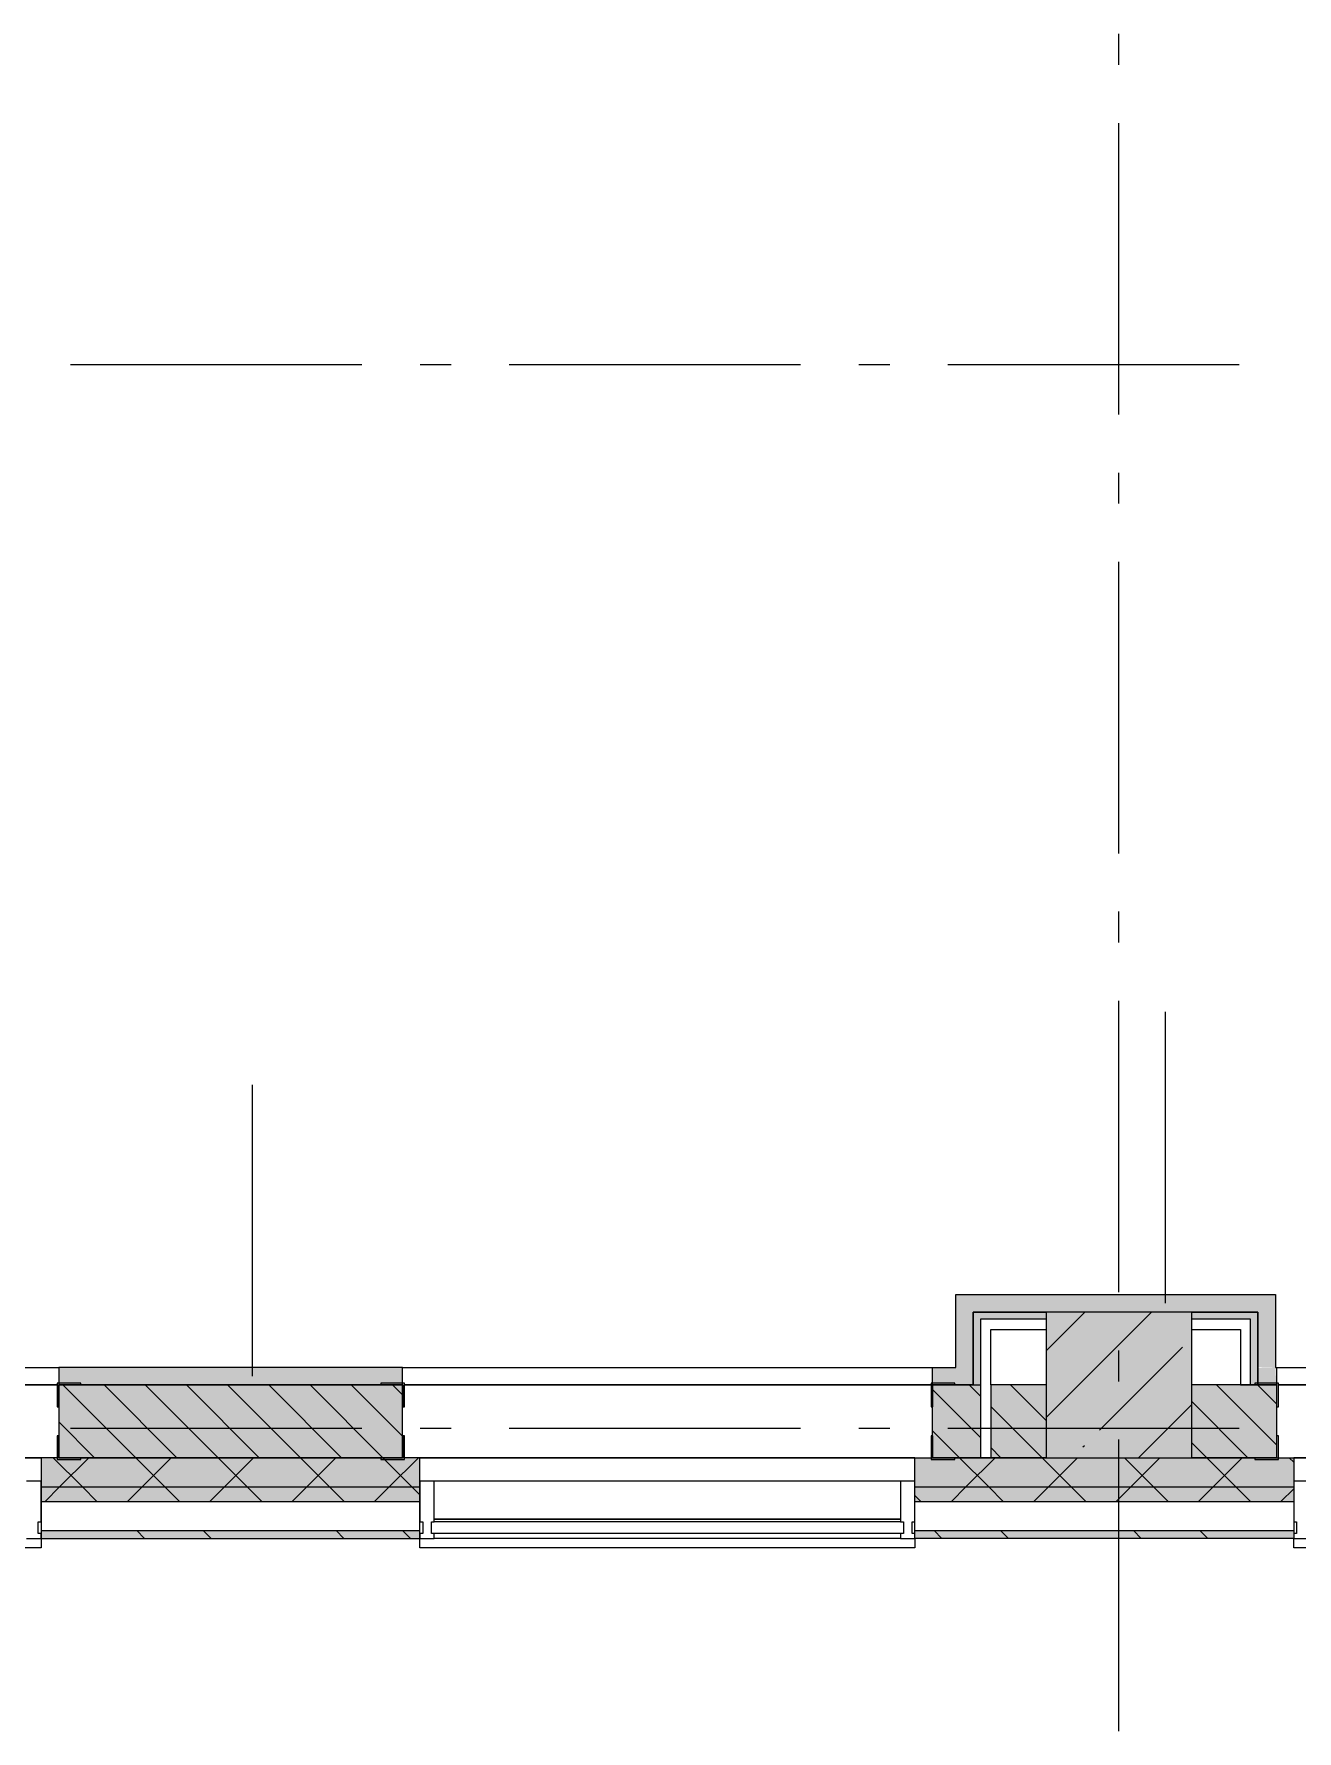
# Model space of a CAD drawing. Header units: millimetres. Extents: x -537608 to 253996, y -217170 to 186033.
# Drawn here: x -310036 to -305700, y -57239 to -51415 of the extents above; entities that cross this region are included whole.
import ezdxf

# ---------------------------------------------------------------- set-up
doc = ezdxf.new("R2010")
doc.units = ezdxf.units.MM
doc.layers.add('PDF _Геометрия', color=7, linetype='Continuous')
doc.layers.add('PDF _Сплошная заливка', color=7, linetype='Continuous', true_color=0xffffff)

msp = doc.modelspace()

# ---------------------------------------------------------------- hatches: boundary and pattern name
at = {"layer": 'PDF _Сплошная заливка', "true_color": 0xff7d7d, "transparency": 33554559}
msp.add_hatch(color=11, dxfattribs=at).paths.add_polyline_path([(-306061.3579, -55800.6713), (-305834.1523, -55800.6713), (-305834.1523, -55740.6684), (-306871.3596, -55740.6684), (-306871.3596, -55800.6713), (-306336.6949, -55800.6713)])
at = {"layer": 'PDF _Сплошная заливка', "true_color": 0x77b143, "transparency": 33554559}
for points in [[(-306811.361, -56050.668), (-306786.3609, -56050.668), (-306786.3609, -55800.6713), (-306811.361, -55800.6713), (-306811.361, -55992.5727)], [(-306561.36, -55825.6714), (-306561.36, -55800.6713), (-306786.3609, -55800.6713), (-306786.3609, -55825.6714), (-306751.3582, -55825.6714)], [(-305859.1524, -55825.6714), (-305834.1523, -55825.6714), (-305834.1523, -55800.6713), (-306061.3579, -55800.6713), (-306061.3579, -55825.6714)], [(-305859.1524, -56050.668), (-305834.1523, -56050.668), (-305834.1523, -55825.6714), (-305859.1524, -55825.6714), (-305859.1524, -55992.5727)]]:
    msp.add_hatch(color=75, dxfattribs=at).paths.add_polyline_path(points)
at = {"layer": 'PDF _Сплошная заливка', "transparency": 33554559}
msp.add_hatch(color=256, dxfattribs=at).paths.add_polyline_path([(-306061.3579, -56300.6691), (-306061.3579, -55800.6713), (-306561.36, -55800.6713), (-306561.36, -56300.6691), (-306336.6949, -56300.6691)])
at = {"layer": 'PDF _Сплошная заливка', "true_color": 0xff7d7d, "transparency": 33554559}
h = msp.add_hatch(color=11, dxfattribs=at)
h.paths.add_polyline_path([(-306950.9113, -56050.668), (-306871.3596, -56050.668), (-306871.3596, -55990.6695), (-306950.9113, -55992.5727)], flags=0)
h.paths.add_polyline_path([(-308850.6309, -56050.668), (-308770.9112, -56050.668), (-308770.9112, -55990.6695), (-309950.9112, -55992.5727), (-309950.9112, -56050.668), (-309688.6081, -56050.668)], flags=0)
h.paths.add_polyline_path([(-311770.9112, -56050.668), (-311770.9112, -55990.6695), (-311841.3601, -55992.5727), (-311841.3601, -56050.668), (-311783.5533, -56050.668)], flags=0)
h = msp.add_hatch(color=11, dxfattribs=at)
h.paths.add_polyline_path([(-303822.7632, -56050.668), (-303621.3586, -56050.668), (-303621.3586, -55990.6695), (-303950.9114, -55992.5727), (-303950.9114, -56050.668)], flags=0)
h.paths.add_polyline_path([(-305834.1523, -56050.668), (-305770.9113, -56050.668), (-305774.1494, -55990.6695), (-305834.1523, -55992.5727)], flags=0)
at = {"layer": 'PDF _Сплошная заливка', "transparency": 33554559}
h = msp.add_hatch(color=256, dxfattribs=at)
h.paths.add_polyline_path([(-285451.3533, -56300.6691), (-285011.354, -56300.6691), (-285011.354, -56050.668), (-285451.3533, -56050.668)], flags=0)
h.paths.add_polyline_path([(-294061.3539, -56300.6691), (-294011.358, -56300.6691), (-294011.358, -56050.668), (-294061.3539, -56050.668), (-294061.3539, -56181.7744)], flags=0)
h.paths.add_polyline_path([(-294766.1839, -56300.6691), (-294561.356, -56300.6691), (-294561.356, -56050.668), (-294766.1839, -56050.668)], flags=0)
h.paths.add_polyline_path([(-293511.3558, -56300.6691), (-293271.3553, -56300.6691), (-293271.3553, -56050.668), (-293511.3558, -56050.668), (-293511.3558, -56088.9949)], flags=0)
h.paths.add_polyline_path([(-294950.9073, -56300.6691), (-294801.1822, -56300.6691), (-294801.1822, -56050.668), (-294950.9073, -56052.4679)], flags=0)
h.paths.add_polyline_path([(-296770.9073, -56300.6691), (-296770.9073, -56052.4679), (-297061.3581, -56052.4679), (-297061.3581, -56300.6691)], flags=0)
h.paths.add_polyline_path([(-297950.9115, -56300.6691), (-297561.3559, -56300.6691), (-297561.3559, -56050.668), (-297950.9115, -56050.668)], flags=0)
h.paths.add_polyline_path([(-299770.9115, -56300.6691), (-299770.9115, -56050.668), (-300950.9115, -56050.668), (-300950.9115, -56300.6691), (-300051.8592, -56300.6691)], flags=0)
h.paths.add_polyline_path([(-302770.9114, -56300.6691), (-302770.9114, -56050.668), (-303061.3579, -56050.668), (-303061.3579, -56300.6691), (-302984.786, -56300.6691)], flags=0)
h.paths.add_polyline_path([(-303561.3601, -56300.6691), (-303561.3601, -56050.668), (-303950.9114, -56050.668), (-303950.9114, -56300.6691), (-303822.7632, -56300.6691)], flags=0)
h.paths.add_polyline_path([(-308850.6309, -56300.6691), (-308770.9112, -56300.6691), (-308770.9112, -56050.668), (-309950.9112, -56050.668), (-309950.9112, -56300.6691), (-309688.6081, -56300.6691)], flags=0)
h.paths.add_polyline_path([(-306950.9113, -56300.6691), (-306786.3609, -56300.6691), (-306786.3609, -56050.668), (-306950.9113, -56050.668)], flags=0)
h.paths.add_polyline_path([(-305770.9113, -56300.6691), (-305770.9113, -56050.668), (-306061.3579, -56050.668), (-306061.3579, -56300.6691), (-305917.7084, -56300.6691)], flags=0)
h.paths.add_polyline_path([(-306561.36, -56300.6691), (-306561.36, -56050.668), (-306751.3582, -56050.668), (-306751.3582, -56300.6691)], flags=0)
h.paths.add_polyline_path([(-312621.5305, -56300.6691), (-312561.3598, -56300.6691), (-312561.3598, -56050.668), (-312747.3621, -56050.668), (-312747.3621, -56300.6691)], flags=0)
h.paths.add_polyline_path([(-312782.3605, -56300.6691), (-312782.3605, -56050.668), (-312950.911, -56050.668), (-312950.911, -56300.6691)], flags=0)
h.paths.add_polyline_path([(-312061.362, -56300.6691), (-311770.9112, -56300.6691), (-311770.9112, -56050.668), (-312061.362, -56050.668), (-312061.362, -56111.3771)], flags=0)
h.paths.add_polyline_path([(-315061.3619, -56300.6691), (-314770.9154, -56300.6691), (-314770.9154, -56050.668), (-315061.3619, -56050.668)], flags=0)
h.paths.add_polyline_path([(-315782.3604, -56300.6691), (-315782.3604, -56050.668), (-315950.9152, -56050.668), (-315950.9152, -56300.6691)], flags=0)
h.paths.add_polyline_path([(-317770.9153, -56300.6691), (-317770.9153, -56050.668), (-318950.9151, -56050.668), (-318950.9151, -56300.6691), (-318068.389, -56300.6691)], flags=0)
h.paths.add_polyline_path([(-315747.3621, -56300.6691), (-315561.3597, -56300.6691), (-315561.3597, -56050.668), (-315747.3621, -56050.668)], flags=0)
h.paths.add_polyline_path([(-321951.5351, -56300.6691), (-321561.3638, -56300.6691), (-321561.3638, -56050.668), (-321951.5351, -56050.668)], flags=0)
h.paths.add_polyline_path([(-321061.3616, -56300.6691), (-320770.9152, -56300.6691), (-320770.9152, -56050.668), (-321061.3616, -56050.668), (-321061.3616, -56215.2872)], flags=0)
h.paths.add_polyline_path([(-328250.9162, -56300.6691), (-328111.3659, -56300.6691), (-328111.3659, -56050.668), (-328250.9162, -56050.668)], flags=0)
h.paths.add_polyline_path([(-327561.3636, -56300.6691), (-327561.3636, -56050.668), (-327611.3638, -56050.668), (-327611.3638, -56300.6691)], flags=0)
h.paths.add_polyline_path([(-323771.5351, -56300.6691), (-323771.5351, -56050.668), (-324061.3615, -56050.668), (-324061.3615, -56300.6691), (-323934.2382, -56300.6691)], flags=0)
h.paths.add_polyline_path([(-327061.3657, -56300.6691), (-326770.915, -56300.6691), (-326770.915, -56050.668), (-327061.3657, -56050.668), (-327061.3657, -56248.8217)], flags=0)
h.paths.add_polyline_path([(-324950.9149, -56300.6691), (-324561.3637, -56300.6691), (-324561.3637, -56050.668), (-324950.9149, -56050.668)], flags=0)
h.paths.add_polyline_path([(-333151.992, -56300.6691), (-333070.9204, -56300.6691), (-333070.9204, -56050.668), (-334250.9203, -56050.668), (-334250.9203, -56300.6691), (-333989.9736, -56300.6691)], flags=0)
h.paths.add_polyline_path([(-330070.9161, -56300.6691), (-330070.9161, -56050.668), (-330611.368, -56050.668), (-330611.368, -56300.6691), (-330219.0739, -56300.6691)], flags=0)
h.paths.add_polyline_path([(-331111.3615, -56300.6691), (-331111.3615, -56050.668), (-331250.9161, -56050.668), (-331250.9161, -56300.6691)], flags=0)
h.paths.add_polyline_path([(-336503.9096, -56300.6691), (-336070.916, -56300.6691), (-336070.916, -56050.668), (-336611.3678, -56050.668), (-336611.3678, -56300.6691)], flags=0)
h.paths.add_polyline_path([(-337250.9159, -56300.6691), (-337111.3699, -56300.6691), (-337111.3699, -56050.668), (-337250.9159, -56050.668)], flags=0)
h.paths.add_polyline_path([(-340250.9201, -56300.6691), (-340111.3655, -56300.6691), (-340111.3655, -56050.668), (-340250.9201, -56050.668)], flags=0)
h.paths.add_polyline_path([(-339611.3634, -56300.6691), (-339070.9202, -56300.6691), (-339070.9202, -56050.668), (-339611.3634, -56050.668), (-339611.3634, -56116.204)], flags=0)
h.paths.add_polyline_path([(-342070.9158, -56300.6691), (-342070.9158, -56050.668), (-343250.9243, -56050.668), (-343250.9243, -56300.6691), (-342369.7545, -56300.6691)], flags=0)
h.paths.add_polyline_path([(-346250.9198, -56300.6691), (-346111.3654, -56300.6691), (-346111.3654, -56050.668), (-346250.9198, -56050.668)], flags=0)
h.paths.add_polyline_path([(-345070.92, -56300.6691), (-345070.92, -56050.668), (-345611.3719, -56050.668), (-345611.3719, -56300.6691), (-345302.6812, -56300.6691)], flags=0)
h.paths.add_polyline_path([(-352188.8715, -56300.6691), (-351511.3712, -56300.6691), (-351511.3712, -56050.668), (-352188.8715, -56050.668)], flags=0)
h.paths.add_polyline_path([(-351011.3691, -56300.6691), (-351010.9213, -56300.6691), (-351011.3691, -56300.484)], flags=0)
h.paths.add_polyline_path([(-348070.9242, -56300.6691), (-348070.9242, -56050.668), (-348611.3675, -56050.668), (-348611.3675, -56300.6691), (-348235.5994, -56300.6691)], flags=0)
h.paths.add_polyline_path([(-349190.9256, -56300.6691), (-349111.3696, -56300.6691), (-349111.3696, -56050.668), (-349190.9256, -56050.668)], flags=0)
h.paths.add_polyline_path([(-355777.4074, -56300.6691), (-355511.3711, -56300.6691), (-355511.3711, -56050.668), (-358523.5266, -56050.668), (-358523.5266, -56300.6691), (-356196.3895, -56300.6691)], flags=0)
h.paths.add_polyline_path([(-354851.7403, -56300.6691), (-354851.7403, -56050.668), (-355011.369, -56050.668), (-355011.369, -56300.6691), (-354939.4258, -56300.6691)], flags=0)
h.paths.add_polyline_path([(-354816.7418, -56300.6691), (-353188.8672, -56300.6691), (-353188.8672, -56050.668), (-354816.7418, -56050.668)], flags=0)
h.paths.add_polyline_path([(-359878.6133, -56300.6691), (-359523.5309, -56300.6691), (-359523.5309, -56050.668), (-359878.6133, -56050.668)], flags=0)
h.paths.add_polyline_path([(-359967.2978, -56300.6691), (-359913.6118, -56300.6691), (-359913.6118, -56050.668), (-360111.3735, -56050.668), (-360111.3735, -56300.6691)], flags=0)
h = msp.add_hatch(color=256, dxfattribs=at)
h.paths.add_polyline_path([(-264661.3483, -56400.6696), (-264661.3483, -56300.6691), (-273846.0871, -56300.6691), (-273846.0871, -56400.6696), (-265161.3488, -56400.6696)], flags=0)
h.paths.add_polyline_path([(-276169.4866, -56400.6696), (-275546.0879, -56400.6696), (-275546.0879, -56300.6691), (-283386.3535, -56300.6691), (-283386.3535, -56400.6696), (-277007.4638, -56400.6696)], flags=0)
h.paths.add_polyline_path([(-284236.3529, -56400.6696), (-284236.3529, -56300.6691), (-285511.354, -56300.6691), (-285511.354, -56400.6696), (-284511.354, -56400.6696)], flags=0)
h.paths.add_polyline_path([(-293211.3567, -56400.6696), (-293211.3567, -56300.6691), (-295011.358, -56300.6691), (-295011.358, -56400.6696), (-293348.0371, -56400.6696)], flags=0)
h.paths.add_polyline_path([(-297956.914, -56400.6696), (-296711.3566, -56400.6696), (-296711.3566, -56300.6691), (-298011.3579, -56300.6691), (-298011.3579, -56400.6696)], flags=0)
h.paths.add_polyline_path([(-300889.8407, -56400.6696), (-299711.3565, -56400.6696), (-299711.3565, -56300.6691), (-301011.3578, -56300.6691), (-301011.3578, -56400.6696)], flags=0)
h.paths.add_polyline_path([(-302711.3564, -56400.6696), (-302711.3564, -56300.6691), (-304011.3577, -56300.6691), (-304011.3577, -56400.6696), (-302984.786, -56400.6696)], flags=0)
h.paths.add_polyline_path([(-307011.3576, -56400.6696), (-305711.3606, -56400.6696), (-305711.3606, -56300.6691), (-307011.3576, -56300.6691), (-307011.3576, -56348.5637)], flags=0)
h.paths.add_polyline_path([(-311783.5533, -56400.6696), (-311711.3604, -56400.6696), (-311711.3604, -56300.6691), (-313011.3617, -56300.6691), (-313011.3617, -56400.6696), (-312202.5441, -56400.6696)], flags=0)
h.paths.add_polyline_path([(-308850.6309, -56400.6696), (-308711.3605, -56400.6696), (-308711.3605, -56300.6691), (-310011.3618, -56300.6691), (-310011.3618, -56400.6696), (-309688.6081, -56400.6696)], flags=0)
h.paths.add_polyline_path([(-314716.4758, -56400.6696), (-314711.3604, -56400.6696), (-314711.3604, -56300.6691), (-316011.3616, -56300.6691), (-316011.3616, -56400.6696), (-315554.4573, -56400.6696)], flags=0)
h.paths.add_polyline_path([(-318068.389, -56400.6696), (-317711.3603, -56400.6696), (-317711.3603, -56300.6691), (-319011.3615, -56300.6691), (-319011.3615, -56400.6696), (-318906.3662, -56400.6696)], flags=0)
h.paths.add_polyline_path([(-322011.3614, -56400.6696), (-320711.3602, -56400.6696), (-320711.3602, -56300.6691), (-322011.3614, -56300.6691), (-322011.3614, -56348.5637)], flags=0)
h.paths.add_polyline_path([(-324772.2154, -56400.6696), (-323711.3644, -56400.6696), (-323711.3644, -56300.6691), (-325011.3613, -56300.6691), (-325011.3613, -56400.6696)], flags=0)
h.paths.add_polyline_path([(-326867.1607, -56400.6696), (-326711.3643, -56400.6696), (-326711.3643, -56300.6691), (-328311.3625, -56300.6691), (-328311.3625, -56400.6696), (-327286.1471, -56400.6696)], flags=0)
h.paths.add_polyline_path([(-330219.0739, -56400.6696), (-330011.3654, -56400.6696), (-330011.3654, -56300.6691), (-331311.3624, -56300.6691), (-331311.3624, -56400.6696), (-330638.0647, -56400.6696)], flags=0)
h.paths.add_polyline_path([(-333011.361, -56400.6696), (-333011.361, -56300.6691), (-334311.3666, -56300.6691), (-334311.3666, -56400.6696), (-333151.992, -56400.6696)], flags=0)
h.paths.add_polyline_path([(-336084.9188, -56400.6696), (-336011.3653, -56400.6696), (-336011.3653, -56300.6691), (-337111.3699, -56300.6691), (-337111.3699, -56400.6696), (-336503.9096, -56400.6696)], flags=0)
h.paths.add_polyline_path([(-339017.8456, -56400.6696), (-339011.3695, -56400.6696), (-339011.3695, -56300.6691), (-340311.3664, -56300.6691), (-340311.3664, -56400.6696), (-339436.8277, -56400.6696)], flags=0)
h.paths.add_polyline_path([(-343207.736, -56400.6696), (-342011.3651, -56400.6696), (-342011.3651, -56300.6691), (-343311.3706, -56300.6691), (-343311.3706, -56400.6696)], flags=0)
h.paths.add_polyline_path([(-345011.3693, -56400.6696), (-345011.3693, -56300.6691), (-346311.3662, -56300.6691), (-346311.3662, -56400.6696), (-345302.6812, -56400.6696)], flags=0)
h.paths.add_polyline_path([(-348011.3649, -56400.6696), (-348011.3649, -56300.6691), (-349251.3719, -56300.6691), (-349251.3719, -56400.6696), (-348235.5994, -56400.6696)], flags=0)
h.paths.add_polyline_path([(-354520.435, -56400.6696), (-353126.3712, -56400.6696), (-353126.3712, -56300.6691), (-358586.0311, -56300.6691), (-358586.0311, -56400.6696), (-354939.4258, -56400.6696)], flags=0)
h.paths.add_polyline_path([(-352251.3675, -56400.6696), (-350951.3705, -56400.6696), (-350951.3705, -56300.6691), (-352251.3675, -56300.6691), (-352251.3675, -56348.5637)], flags=0)
h.paths.add_polyline_path([(-359548.307, -56400.6696), (-359461.0349, -56400.6696), (-359461.0349, -56300.6691), (-368461.3748, -56300.6691), (-368461.3748, -56400.6696), (-359967.2978, -56400.6696)], flags=0)
h = msp.add_hatch(color=256, dxfattribs=at)
h.paths.add_polyline_path([(-264661.3483, -56450.6697), (-264561.3495, -56450.6697), (-264561.3495, -56400.6696), (-273846.0871, -56400.6696), (-273846.0871, -56450.6697), (-265275.7708, -56450.6697)], flags=0)
h.paths.add_polyline_path([(-276169.4866, -56450.6697), (-275546.0879, -56450.6697), (-275546.0879, -56400.6696), (-283386.3535, -56400.6696), (-283386.3535, -56450.6697), (-277007.4638, -56450.6697)], flags=0)
h.paths.add_polyline_path([(-284236.3529, -56450.6697), (-284236.3529, -56400.6696), (-285511.354, -56400.6696), (-285511.354, -56450.6697), (-284549.2675, -56450.6697)], flags=0)
h.paths.add_polyline_path([(-293767.0235, -56450.6697), (-293211.3567, -56450.6697), (-293211.3567, -56400.6696), (-295011.358, -56400.6696), (-295011.358, -56450.6697), (-294605.0051, -56450.6697)], flags=0)
h.paths.add_polyline_path([(-298011.3579, -56450.6697), (-296711.3566, -56450.6697), (-296711.3566, -56400.6696), (-298011.3579, -56400.6696)], flags=0)
h.paths.add_polyline_path([(-300051.8592, -56450.6697), (-299711.3565, -56450.6697), (-299711.3565, -56400.6696), (-301011.3578, -56400.6696), (-301011.3578, -56450.6697), (-300470.8499, -56450.6697)], flags=0)
h.paths.add_polyline_path([(-302711.3564, -56450.6697), (-302711.3564, -56400.6696), (-304011.3577, -56400.6696), (-304011.3577, -56450.6697), (-302984.786, -56450.6697)], flags=0)
h.paths.add_polyline_path([(-305711.3606, -56450.6697), (-305711.3606, -56400.6696), (-307011.3576, -56400.6696), (-307011.3576, -56450.6697), (-305917.7084, -56450.6697)], flags=0)
h.paths.add_polyline_path([(-308711.3605, -56450.6697), (-308711.3605, -56400.6696), (-310011.3618, -56400.6696), (-310011.3618, -56450.6697), (-308850.6309, -56450.6697)], flags=0)
h.paths.add_polyline_path([(-312202.5441, -56450.6697), (-311711.3604, -56450.6697), (-311711.3604, -56400.6696), (-313011.3617, -56400.6696), (-313011.3617, -56450.6697), (-312621.5305, -56450.6697)], flags=0)
h.paths.add_polyline_path([(-314716.4758, -56450.6697), (-314711.3604, -56450.6697), (-314711.3604, -56400.6696), (-316011.3616, -56400.6696), (-316011.3616, -56450.6697), (-315554.4573, -56450.6697)], flags=0)
h.paths.add_polyline_path([(-318068.389, -56450.6697), (-317711.3603, -56450.6697), (-317711.3603, -56400.6696), (-319011.3615, -56400.6696), (-319011.3615, -56450.6697), (-318906.3662, -56450.6697)], flags=0)
h.paths.add_polyline_path([(-321001.3114, -56450.6697), (-320711.3602, -56450.6697), (-320711.3602, -56400.6696), (-322011.3614, -56400.6696), (-322011.3614, -56450.6697), (-321420.3022, -56450.6697)], flags=0)
h.paths.add_polyline_path([(-323934.2382, -56450.6697), (-323711.3644, -56450.6697), (-323711.3644, -56400.6696), (-325011.3613, -56400.6696), (-325011.3613, -56450.6697), (-324772.2154, -56450.6697)], flags=0)
h.paths.add_polyline_path([(-327286.1471, -56450.6697), (-326711.3643, -56450.6697), (-326711.3643, -56400.6696), (-328311.3625, -56400.6696), (-328311.3625, -56450.6697), (-328124.1287, -56450.6697)], flags=0)
h.paths.add_polyline_path([(-331311.3624, -56450.6697), (-330011.3654, -56450.6697), (-330011.3654, -56400.6696), (-331311.3624, -56400.6696)], flags=0)
h.paths.add_polyline_path([(-334311.3666, -56450.6697), (-333011.361, -56450.6697), (-333011.361, -56400.6696), (-334311.3666, -56400.6696)], flags=0)
h.paths.add_polyline_path([(-336922.9003, -56450.6697), (-336011.3653, -56450.6697), (-336011.3653, -56400.6696), (-337111.3699, -56400.6696), (-337111.3699, -56450.6697)], flags=0)
h.paths.add_polyline_path([(-339436.8277, -56450.6697), (-339011.3695, -56450.6697), (-339011.3695, -56400.6696), (-340311.3664, -56400.6696), (-340311.3664, -56450.6697), (-339855.8185, -56450.6697)], flags=0)
h.paths.add_polyline_path([(-342369.7545, -56450.6697), (-342011.3651, -56450.6697), (-342011.3651, -56400.6696), (-343311.3706, -56400.6696), (-343311.3706, -56450.6697), (-343207.736, -56450.6697)], flags=0)
h.paths.add_polyline_path([(-345011.3693, -56450.6697), (-345011.3693, -56400.6696), (-346311.3662, -56400.6696), (-346311.3662, -56450.6697), (-345302.6812, -56450.6697)], flags=0)
h.paths.add_polyline_path([(-348011.3649, -56450.6697), (-348011.3649, -56400.6696), (-349251.3719, -56400.6696), (-349251.3719, -56450.6697), (-348235.5994, -56450.6697)], flags=0)
h.paths.add_polyline_path([(-352251.3675, -56450.6697), (-350951.3705, -56450.6697), (-350951.3705, -56400.6696), (-352251.3675, -56400.6696)], flags=0)
h.paths.add_polyline_path([(-353126.3712, -56450.6697), (-353126.3712, -56400.6696), (-358586.0311, -56400.6696), (-358586.0311, -56450.6697), (-353263.4714, -56450.6697)], flags=0)
h.paths.add_polyline_path([(-360805.2708, -56450.6697), (-359461.0349, -56450.6697), (-359461.0349, -56400.6696), (-368511.375, -56400.6696), (-368511.375, -56450.6697), (-361643.2523, -56450.6697)], flags=0)
h = msp.add_hatch(color=256, dxfattribs=at)
h.paths.add_polyline_path([(-265275.7708, -56577.6682), (-264411.3488, -56577.6682), (-264411.3488, -56550.6701), (-273846.0871, -56550.6701), (-273846.0871, -56577.6682), (-266113.7491, -56577.6682)], flags=0)
h.paths.add_polyline_path([(-276169.4866, -56577.6682), (-275546.0879, -56577.6682), (-275546.0879, -56550.6701), (-283386.3535, -56550.6701), (-283386.3535, -56577.6682), (-277007.4638, -56577.6682)], flags=0)
h.paths.add_polyline_path([(-284236.3529, -56577.6682), (-284236.3529, -56550.6701), (-285511.354, -56550.6701), (-285511.354, -56577.6682), (-284549.2675, -56577.6682)], flags=0)
h.paths.add_polyline_path([(-293211.3567, -56577.6682), (-293211.3567, -56550.6701), (-295011.358, -56550.6701), (-295011.358, -56577.6682), (-293348.0371, -56577.6682)], flags=0)
h.paths.add_polyline_path([(-297956.914, -56577.6682), (-296711.3566, -56577.6682), (-296711.3566, -56550.6701), (-298011.3579, -56550.6701), (-298011.3579, -56577.6682)], flags=0)
h.paths.add_polyline_path([(-301011.3578, -56577.6682), (-299711.3565, -56577.6682), (-299711.3565, -56550.6701), (-301011.3578, -56550.6701)], flags=0)
h.paths.add_polyline_path([(-302984.786, -56577.6682), (-302711.3564, -56577.6682), (-302711.3564, -56550.6701), (-304011.3577, -56550.6701), (-304011.3577, -56577.6682), (-303822.7632, -56577.6682)], flags=0)
h.paths.add_polyline_path([(-305917.7084, -56577.6682), (-305711.3606, -56577.6682), (-305711.3606, -56550.6701), (-307011.3576, -56550.6701), (-307011.3576, -56577.6682), (-306336.6949, -56577.6682)], flags=0)
h.paths.add_polyline_path([(-308850.6309, -56577.6682), (-308711.3605, -56577.6682), (-308711.3605, -56550.6701), (-310011.3618, -56550.6701), (-310011.3618, -56577.6682), (-309688.6081, -56577.6682)], flags=0)
h.paths.add_polyline_path([(-312202.5441, -56577.6682), (-311711.3604, -56577.6682), (-311711.3604, -56550.6701), (-313011.3617, -56550.6701), (-313011.3617, -56577.6682), (-312621.5305, -56577.6682)], flags=0)
h.paths.add_polyline_path([(-317711.3603, -56577.6682), (-317711.3603, -56550.6701), (-319011.3615, -56550.6701), (-319011.3615, -56577.6682), (-318068.389, -56577.6682)], flags=0)
h.paths.add_polyline_path([(-315554.4573, -56577.6682), (-314711.3604, -56577.6682), (-314711.3604, -56550.6701), (-316011.3616, -56550.6701), (-316011.3616, -56577.6682), (-315973.4437, -56577.6682)], flags=0)
h.paths.add_polyline_path([(-321420.3022, -56577.6682), (-320711.3602, -56577.6682), (-320711.3602, -56550.6701), (-322011.3614, -56550.6701), (-322011.3614, -56577.6682), (-321839.293, -56577.6682)], flags=0)
h.paths.add_polyline_path([(-323711.3644, -56577.6682), (-323711.3644, -56550.6701), (-325011.3613, -56550.6701), (-325011.3613, -56577.6682), (-323934.2382, -56577.6682)], flags=0)
h.paths.add_polyline_path([(-326711.3643, -56577.6682), (-326711.3643, -56550.6701), (-328311.3625, -56550.6701), (-328311.3625, -56577.6682), (-326867.1607, -56577.6682)], flags=0)
h.paths.add_polyline_path([(-331311.3624, -56577.6682), (-330011.3654, -56577.6682), (-330011.3654, -56550.6701), (-331311.3624, -56550.6701)], flags=0)
h.paths.add_polyline_path([(-334311.3666, -56577.6682), (-333011.361, -56577.6682), (-333011.361, -56550.6701), (-334311.3666, -56550.6701)], flags=0)
h.paths.add_polyline_path([(-336011.3653, -56577.6682), (-336011.3653, -56550.6701), (-337111.3699, -56550.6701), (-337111.3699, -56577.6682), (-336084.9188, -56577.6682)], flags=0)
h.paths.add_polyline_path([(-340311.3664, -56577.6682), (-339011.3695, -56577.6682), (-339011.3695, -56550.6701), (-340311.3664, -56550.6701)], flags=0)
h.paths.add_polyline_path([(-345302.6812, -56577.6682), (-345011.3693, -56577.6682), (-345011.3693, -56550.6701), (-346311.3662, -56550.6701), (-346311.3662, -56577.6682), (-345721.6634, -56577.6682)], flags=0)
h.paths.add_polyline_path([(-343207.736, -56577.6682), (-342011.3651, -56577.6682), (-342011.3651, -56550.6701), (-343311.3706, -56550.6701), (-343311.3706, -56577.6682)], flags=0)
h.paths.add_polyline_path([(-348235.5994, -56577.6682), (-348011.3649, -56577.6682), (-348011.3649, -56550.6701), (-349251.3719, -56550.6701), (-349251.3719, -56577.6682), (-349073.581, -56577.6682)], flags=0)
h.paths.add_polyline_path([(-354101.4443, -56577.6682), (-353126.3712, -56577.6682), (-353126.3712, -56550.6701), (-358586.0311, -56550.6701), (-358586.0311, -56577.6682), (-354520.435, -56577.6682)], flags=0)
h.paths.add_polyline_path([(-351168.5261, -56577.6682), (-350951.3705, -56577.6682), (-350951.3705, -56550.6701), (-352251.3675, -56550.6701), (-352251.3675, -56577.6682), (-351587.5169, -56577.6682)], flags=0)
h.paths.add_polyline_path([(-359548.307, -56577.6682), (-359461.0349, -56577.6682), (-359461.0349, -56550.6701), (-368638.3734, -56550.6701), (-368638.3734, -56577.6682), (-359967.2978, -56577.6682)], flags=0)

# ---------------------------------------------------------------- linework, layer by layer
at = {"layer": 'PDF _Геометрия', "color": 253, "lineweight": 9, "true_color": 0xaaaaaa}
for p, q in [((-306311.3589, -51521.0026), (-306311.3589, -51415.1677)), ((-306311.3589, -52720.9992), (-306311.3589, -51720.9992)), ((-308909.7897, -52550.6703), (-309909.7897, -52550.6703)), ((-308603.9539, -52550.6703), (-308709.7889, -52550.6703)), ((-307403.9575, -52550.6703), (-308403.9574, -52550.6703)), ((-307098.1216, -52550.6703), (-307203.9566, -52550.6703)), ((-305898.1208, -52550.6703), (-306898.1208, -52550.6703)), ((-306311.3589, -53026.835), (-306311.3589, -52921)), ((-306311.3589, -54226.8357), (-306311.3589, -53226.8358)), ((-306311.3589, -54532.6672), (-306311.3589, -54426.8366)), ((-306311.3589, -55732.6681), (-306311.3589, -54732.6681)), ((-306311.3589, -56038.5039), (-306311.3589, -55932.6689)), ((-308909.7897, -56200.6687), (-309909.7897, -56200.6687)), ((-308603.9539, -56200.6687), (-308709.7889, -56200.6687)), ((-307403.9575, -56200.6687), (-308403.9574, -56200.6687)), ((-307098.1216, -56200.6687), (-307203.9566, -56200.6687)), ((-305898.1208, -56200.6687), (-306898.1208, -56200.6687)), ((-306311.3589, -57238.5003), (-306311.3589, -56238.5004)), ((-308661.3603, -56510.3109), (-307061.3578, -56510.3109)), ((-307061.3578, -56512.3088), (-308661.3603, -56512.3088)), ((-310011.3618, -56577.6682), (-310011.3618, -56610.3113)), ((-308711.3605, -56610.3113), (-308711.3605, -56577.6682)), ((-307011.3576, -56577.6682), (-307011.3576, -56610.3113)), ((-305711.3606, -56610.3113), (-305711.3606, -56577.6682)), ((-310011.3618, -56610.3113), (-311711.3604, -56610.3113)), ((-307011.3576, -56610.3113), (-308711.3605, -56610.3113)), ((-304011.3577, -56610.3113), (-305711.3606, -56610.3113))]:
    msp.add_line(p, q, dxfattribs=at)
at = {"layer": 'PDF _Геометрия', "lineweight": 9}
for p, q in [((-306151.558, -55770.672), (-306151.558, -54770.6677)), ((-309285.0497, -56020.6688), (-309285.0497, -55020.6688)), ((-306871.3596, -55800.6713), (-306871.3596, -55740.6684)), ((-306871.3596, -55740.6684), (-305834.1523, -55740.6684)), ((-305834.1523, -55740.6684), (-305774.1494, -55740.6684)), ((-305774.1494, -55740.6684), (-305774.1494, -55990.6695)), ((-306871.3596, -55990.6695), (-306871.3596, -55800.6713)), ((-306811.361, -55800.6713), (-306561.36, -55800.6713)), ((-306786.3609, -55800.6713), (-306811.361, -55800.6713)), ((-306811.361, -55800.6713), (-306811.361, -56050.668)), ((-306811.361, -56050.668), (-306811.361, -55800.6713)), ((-306751.3582, -55800.6713), (-306786.3609, -55800.6713)), ((-306751.3582, -55825.6714), (-306786.3609, -55825.6714)), ((-306786.3609, -55825.6714), (-306786.3609, -56050.668)), ((-306561.36, -55800.6713), (-306751.3582, -55800.6713)), ((-306561.36, -55825.6714), (-306751.3582, -55825.6714)), ((-306561.36, -56162.1136), (-306199.9177, -55800.6713)), ((-306561.36, -55934.0124), (-306428.0146, -55800.6713)), ((-306061.3579, -55800.6713), (-306561.36, -55800.6713)), ((-306561.36, -55800.6713), (-306561.36, -56300.6691)), ((-306061.3579, -56300.6691), (-306061.3579, -55800.6713)), ((-305834.1523, -55800.6713), (-306061.3579, -55800.6713)), ((-306061.3579, -55800.6713), (-305834.1523, -55800.6713)), ((-305859.1524, -55825.6714), (-306061.3579, -55825.6714)), ((-305859.1524, -55860.6698), (-305859.1524, -55825.6714)), ((-305834.1523, -55825.6714), (-305834.1523, -55800.6713)), ((-305834.1523, -55800.6713), (-305834.1523, -55990.6695)), ((-305834.1523, -55860.6698), (-305834.1523, -55825.6714)), ((-306751.3582, -56050.668), (-306751.3582, -55860.6698)), ((-306751.3582, -55860.6698), (-306561.36, -55860.6698)), ((-306061.3579, -55860.6698), (-305894.1507, -55860.6698)), ((-305894.1507, -55860.6698), (-305894.1507, -56050.668)), ((-305859.1524, -56050.668), (-305859.1524, -55860.6698)), ((-305834.1523, -55990.6695), (-305834.1523, -55860.6698)), ((-306377.6484, -56206.4988), (-306092.524, -55921.3789)), ((-311770.9112, -55990.6695), (-309950.9112, -55990.6695)), ((-308770.9112, -55990.6695), (-309950.9112, -55990.6695)), ((-309950.9112, -55990.6695), (-309950.9112, -56050.668)), ((-308770.9112, -56050.668), (-308770.9112, -55990.6695)), ((-308770.9112, -55990.6695), (-306950.9113, -55990.6695)), ((-306950.9113, -56050.668), (-306950.9113, -55990.6695)), ((-306950.9113, -55990.6695), (-306871.3596, -55990.6695)), ((-305834.1523, -56050.668), (-305834.1523, -55990.6695)), ((-305834.1523, -55990.6695), (-305834.1523, -56050.668)), ((-305774.1494, -55990.6695), (-305770.9113, -55990.6695)), ((-305770.9113, -55990.6695), (-303950.9114, -55990.6695)), ((-305770.9113, -55990.6695), (-305770.9113, -56050.668)), ((-311763.9141, -56050.668), (-309955.9103, -56050.668)), ((-309955.9103, -56050.668), (-311763.9141, -56050.668)), ((-309950.9112, -56050.668), (-309950.9112, -56300.6691)), ((-308770.9112, -56050.668), (-309950.9112, -56050.668)), ((-309950.9112, -56050.668), (-308770.9112, -56050.668)), ((-309686.6016, -56300.6691), (-309936.6026, -56050.668)), ((-309545.1783, -56300.6691), (-309795.1793, -56050.668)), ((-309403.7593, -56300.6691), (-309653.756, -56050.668)), ((-309262.3361, -56300.6691), (-309512.3371, -56050.668)), ((-309120.9171, -56300.6691), (-309370.9138, -56050.668)), ((-308979.4938, -56300.6691), (-309229.4948, -56050.668)), ((-308838.0706, -56300.6691), (-309088.0716, -56050.668)), ((-308770.9112, -56226.4094), (-308946.6526, -56050.668)), ((-308770.9112, -56084.9861), (-308805.2293, -56050.668)), ((-308770.9112, -56300.6691), (-308770.9112, -56050.668)), ((-308763.9142, -56050.668), (-306955.9104, -56050.668)), ((-306955.9104, -56050.668), (-308763.9142, -56050.668)), ((-306871.3596, -56050.668), (-306950.9113, -56050.668)), ((-306950.9113, -56050.668), (-306871.3596, -56050.668)), ((-306950.9113, -56300.6691), (-306950.9113, -56050.668)), ((-306786.3609, -56231.0641), (-306950.9113, -56066.5094)), ((-306811.361, -56050.668), (-306871.3596, -56050.668)), ((-306871.3596, -56050.668), (-306811.361, -56050.668)), ((-306786.3609, -56089.6408), (-306825.3294, -56050.668)), ((-306811.361, -56050.668), (-306786.3609, -56050.668)), ((-306786.3609, -56050.668), (-306786.3609, -56300.6691)), ((-306561.36, -56050.668), (-306751.3582, -56050.668)), ((-306751.3582, -56050.668), (-306751.3582, -56300.6691)), ((-306561.36, -56173.2185), (-306683.9105, -56050.668)), ((-305834.1523, -56050.668), (-306061.3579, -56050.668)), ((-305770.9113, -56256.5594), (-305976.8027, -56050.668)), ((-305894.1507, -56050.668), (-305859.1524, -56050.668)), ((-305859.1524, -56050.668), (-305834.1523, -56050.668)), ((-305770.9113, -56115.1404), (-305835.3795, -56050.668)), ((-305834.1523, -56050.668), (-305770.9113, -56050.668)), ((-305770.9113, -56050.668), (-305834.1523, -56050.668)), ((-305770.9113, -56050.668), (-305770.9113, -56300.6691)), ((-305763.9099, -56050.668), (-303955.9105, -56050.668)), ((-303955.9105, -56050.668), (-305763.9099, -56050.668)), ((-306575.3283, -56300.6691), (-306751.3582, -56124.6392)), ((-306243.7217, -56300.6691), (-306061.3579, -56118.3095)), ((-305868.2249, -56300.6691), (-306061.3579, -56107.5361)), ((-309828.0205, -56300.6691), (-309950.9112, -56177.7785)), ((-306858.1748, -56300.6691), (-306950.9113, -56207.9327)), ((-306009.6438, -56300.6691), (-306061.3579, -56248.9551)), ((-311711.3604, -56300.6691), (-310011.3618, -56300.6691)), ((-310011.3618, -56300.6691), (-311711.3604, -56300.6691)), ((-308711.3605, -56300.6691), (-310011.3618, -56300.6691)), ((-310011.3618, -56300.6691), (-310011.3618, -56400.6696)), ((-309869.4433, -56400.6696), (-309969.4438, -56300.6691)), ((-309950.9112, -56300.6691), (-308770.9112, -56300.6691)), ((-309947.5611, -56400.6696), (-309847.5607, -56300.6691)), ((-309586.6011, -56400.6696), (-309686.6016, -56300.6691)), ((-309664.7189, -56400.6696), (-309564.7185, -56300.6691)), ((-309303.7589, -56400.6696), (-309403.7593, -56300.6691)), ((-309381.8767, -56400.6696), (-309281.8762, -56300.6691)), ((-309020.9166, -56400.6696), (-309120.9171, -56300.6691)), ((-309099.0344, -56400.6696), (-308999.034, -56300.6691)), ((-308738.0744, -56400.6696), (-308838.0706, -56300.6691)), ((-308816.1922, -56400.6696), (-308716.1917, -56300.6691)), ((-308711.3605, -56400.6696), (-308711.3605, -56300.6691)), ((-308711.3605, -56300.6691), (-307011.3576, -56300.6691)), ((-307011.3576, -56300.6691), (-308711.3605, -56300.6691)), ((-307011.3576, -56400.6696), (-307011.3576, -56300.6691)), ((-307011.3576, -56300.6691), (-306561.36, -56300.6691)), ((-306786.3609, -56300.6691), (-306950.9113, -56300.6691)), ((-306758.1745, -56400.6696), (-306858.1748, -56300.6691)), ((-306836.2923, -56400.6696), (-306736.2918, -56300.6691)), ((-306751.3582, -56300.6691), (-306786.3609, -56300.6691)), ((-306716.7516, -56300.6691), (-306751.3582, -56266.0625)), ((-306561.36, -56300.6691), (-306751.3582, -56300.6691)), ((-306475.3322, -56400.6696), (-306575.3283, -56300.6691)), ((-306561.36, -56300.6691), (-306061.3579, -56300.6691)), ((-306553.45, -56400.6696), (-306453.4496, -56300.6691)), ((-306434.6715, -56263.5263), (-306429.9307, -56258.7812)), ((-306192.4857, -56400.6696), (-306292.4861, -56300.6691)), ((-306270.6035, -56400.6696), (-306170.6074, -56300.6691)), ((-305770.9113, -56300.6691), (-306061.3579, -56300.6691)), ((-306061.3579, -56300.6691), (-305711.3606, -56300.6691)), ((-305909.6434, -56400.6696), (-306009.6438, -56300.6691)), ((-305987.7613, -56400.6696), (-305887.7608, -56300.6691)), ((-305711.3606, -56316.1144), (-305726.8016, -56300.6691)), ((-305711.3606, -56300.6691), (-304011.3577, -56300.6691)), ((-304011.3577, -56300.6691), (-305711.3606, -56300.6691)), ((-305711.3606, -56300.6691), (-305711.3606, -56400.6696)), ((-310011.3618, -56380.6686), (-310061.3577, -56380.6686)), ((-310011.3618, -56520.6709), (-310011.3618, -56380.6686)), ((-310011.3618, -56400.6696), (-310011.3618, -56450.6697)), ((-310011.3618, -56400.6696), (-308711.3605, -56400.6696)), ((-309997.5613, -56450.6697), (-309947.5611, -56400.6696)), ((-309819.4431, -56450.6697), (-309869.4433, -56400.6696)), ((-309714.7191, -56450.6697), (-309664.7189, -56400.6696)), ((-309536.6009, -56450.6697), (-309586.6011, -56400.6696)), ((-309431.8769, -56450.6697), (-309381.8767, -56400.6696)), ((-309253.7587, -56450.6697), (-309303.7589, -56400.6696)), ((-309149.0346, -56450.6697), (-309099.0344, -56400.6696)), ((-308970.9164, -56450.6697), (-309020.9166, -56400.6696)), ((-308866.1924, -56450.6697), (-308816.1922, -56400.6696)), ((-308711.3605, -56427.3834), (-308738.0744, -56400.6696)), ((-308661.3603, -56380.6686), (-308711.3605, -56380.6686)), ((-308711.3605, -56380.6686), (-308711.3605, -56520.6709)), ((-308711.3605, -56450.6697), (-308711.3605, -56400.6696)), ((-308661.3603, -56520.6709), (-308661.3603, -56380.6686)), ((-307061.3578, -56380.6686), (-308661.3603, -56380.6686)), ((-307011.3576, -56380.6686), (-307061.3578, -56380.6686)), ((-307061.3578, -56380.6686), (-307061.3578, -56520.6709)), ((-307011.3576, -56520.6709), (-307011.3576, -56380.6686)), ((-307011.3576, -56400.6696), (-305711.3606, -56400.6696)), ((-307011.3576, -56450.6697), (-307011.3576, -56400.6696)), ((-306886.2925, -56450.6697), (-306836.2923, -56400.6696)), ((-306708.1743, -56450.6697), (-306758.1745, -56400.6696)), ((-306603.4502, -56450.6697), (-306553.45, -56400.6696)), ((-306425.332, -56450.6697), (-306475.3322, -56400.6696)), ((-306320.6037, -56450.6697), (-306270.6035, -56400.6696)), ((-306142.4855, -56450.6697), (-306192.4857, -56400.6696)), ((-306037.7614, -56450.6697), (-305987.7613, -56400.6696)), ((-305859.6432, -56450.6697), (-305909.6434, -56400.6696)), ((-305754.9192, -56450.6697), (-305711.3606, -56407.1068)), ((-305661.3604, -56380.6686), (-305711.3606, -56380.6686)), ((-305711.3606, -56380.6686), (-305711.3606, -56520.6709)), ((-305711.3606, -56400.6696), (-305711.3606, -56450.6697)), ((-310011.3618, -56450.6697), (-310011.3618, -56550.6701)), ((-310011.3618, -56450.6697), (-308711.3605, -56450.6697)), ((-308711.3605, -56550.6701), (-308711.3605, -56450.6697)), ((-306991.0165, -56450.6697), (-307011.3576, -56430.3286)), ((-307011.3576, -56450.6697), (-305711.3606, -56450.6697)), ((-307011.3576, -56550.6701), (-307011.3576, -56450.6697)), ((-305711.3606, -56450.6697), (-305711.3606, -56550.6701)), ((-310021.3601, -56560.6685), (-310021.3601, -56520.6709)), ((-310021.3601, -56520.6709), (-310011.3618, -56520.6709)), ((-308711.3605, -56520.6709), (-308701.3579, -56520.6709)), ((-308701.3579, -56520.6709), (-308701.3579, -56560.6685)), ((-308671.3586, -56560.6685), (-308671.3586, -56520.6709)), ((-308671.3586, -56520.6709), (-308661.3603, -56520.6709)), ((-307061.3578, -56520.6709), (-308661.3603, -56520.6709)), ((-307061.3578, -56520.6709), (-307051.3595, -56520.6709)), ((-307051.3595, -56520.6709), (-307051.3595, -56560.6685)), ((-307021.3602, -56560.6685), (-307021.3602, -56520.6709)), ((-307021.3602, -56520.6709), (-307011.3576, -56520.6709)), ((-305711.3606, -56520.6709), (-305701.358, -56520.6709)), ((-305701.358, -56520.6709), (-305701.358, -56560.6685)), ((-310061.3577, -56577.6682), (-310011.3618, -56577.6682)), ((-310011.3618, -56560.6685), (-310021.3601, -56560.6685)), ((-310011.3618, -56550.6701), (-310011.3618, -56577.6682)), ((-310011.3618, -56550.6701), (-308711.3605, -56550.6701)), ((-310011.3618, -56577.6682), (-310011.3618, -56560.6685)), ((-310011.3618, -56577.6682), (-308711.3605, -56577.6682)), ((-308711.3605, -56577.6682), (-308711.3605, -56550.6701)), ((-308701.3579, -56560.6685), (-308711.3605, -56560.6685)), ((-308711.3605, -56560.6685), (-308711.3605, -56577.6682)), ((-308711.3605, -56577.6682), (-308661.3603, -56577.6682)), ((-308661.3603, -56560.6685), (-308671.3586, -56560.6685)), ((-308661.3603, -56577.6682), (-308661.3603, -56560.6685)), ((-307061.3578, -56560.6685), (-308661.3603, -56560.6685)), ((-307061.3578, -56577.6682), (-308661.3603, -56577.6682)), ((-307051.3595, -56560.6685), (-307061.3578, -56560.6685)), ((-307061.3578, -56560.6685), (-307061.3578, -56577.6682)), ((-307061.3578, -56577.6682), (-307011.3576, -56577.6682)), ((-307011.3576, -56560.6685), (-307021.3602, -56560.6685)), ((-307011.3576, -56550.6701), (-305711.3606, -56550.6701)), ((-307011.3576, -56577.6682), (-307011.3576, -56550.6701)), ((-307011.3576, -56577.6682), (-307011.3576, -56560.6685)), ((-305711.3606, -56577.6682), (-307011.3576, -56577.6682)), ((-305711.3606, -56550.6701), (-305711.3606, -56577.6682)), ((-305701.358, -56560.6685), (-305711.3606, -56560.6685)), ((-305711.3606, -56560.6685), (-305711.3606, -56577.6682)), ((-305711.3606, -56577.6682), (-305661.3604, -56577.6682))]:
    msp.add_line(p, q, dxfattribs=at)
at = {"layer": 'PDF _Геометрия', "color": 253, "lineweight": 20, "true_color": 0xaaaaaa}
for p, q in [((-309874.9118, -56044.6699), (-309955.9103, -56044.6699)), ((-309955.9103, -56044.6699), (-309955.9103, -56125.6683)), ((-309949.9121, -56125.6683), (-309949.9121, -56050.668)), ((-309949.9121, -56050.668), (-309874.9118, -56050.668)), ((-309874.9118, -56050.668), (-309874.9118, -56044.6699)), ((-308763.9142, -56044.6699), (-308844.9126, -56044.6699)), ((-308844.9126, -56044.6699), (-308844.9126, -56050.668)), ((-308844.9126, -56050.668), (-308769.9123, -56050.668)), ((-308769.9123, -56050.668), (-308769.9123, -56125.6683)), ((-308763.9142, -56125.6683), (-308763.9142, -56044.6699)), ((-306874.9119, -56044.6699), (-306955.9104, -56044.6699)), ((-306955.9104, -56044.6699), (-306955.9104, -56125.6683)), ((-306949.9122, -56125.6683), (-306949.9122, -56050.668)), ((-306949.9122, -56050.668), (-306874.9119, -56050.668)), ((-306874.9119, -56050.668), (-306874.9119, -56044.6699)), ((-305763.9099, -56044.6699), (-305844.9127, -56044.6699)), ((-305844.9127, -56044.6699), (-305844.9127, -56050.668)), ((-305844.9127, -56050.668), (-305769.9124, -56050.668)), ((-305769.9124, -56050.668), (-305769.9124, -56125.6683)), ((-305763.9099, -56125.6683), (-305763.9099, -56044.6699)), ((-309955.9103, -56125.6683), (-309949.9121, -56125.6683)), ((-308769.9123, -56125.6683), (-308763.9142, -56125.6683)), ((-306955.9104, -56125.6683), (-306949.9122, -56125.6683)), ((-305769.9124, -56125.6683), (-305763.9099, -56125.6683)), ((-309949.9121, -56225.6688), (-309955.9103, -56225.6688)), ((-309955.9103, -56225.6688), (-309955.9103, -56306.6715)), ((-309949.9121, -56300.6691), (-309949.9121, -56225.6688)), ((-308769.9123, -56225.6688), (-308769.9123, -56300.6691)), ((-308763.9142, -56225.6688), (-308769.9123, -56225.6688)), ((-308763.9142, -56306.6715), (-308763.9142, -56225.6688)), ((-306949.9122, -56225.6688), (-306955.9104, -56225.6688)), ((-306955.9104, -56225.6688), (-306955.9104, -56306.6715)), ((-306949.9122, -56300.6691), (-306949.9122, -56225.6688)), ((-305769.9124, -56225.6688), (-305769.9124, -56300.6691)), ((-305763.9099, -56225.6688), (-305769.9124, -56225.6688)), ((-305763.9099, -56306.6715), (-305763.9099, -56225.6688)), ((-309955.9103, -56306.6715), (-309874.9118, -56306.6715)), ((-309874.9118, -56300.6691), (-309949.9121, -56300.6691)), ((-309874.9118, -56306.6715), (-309874.9118, -56300.6691)), ((-308769.9123, -56300.6691), (-308844.9126, -56300.6691)), ((-308844.9126, -56300.6691), (-308844.9126, -56306.6715)), ((-308844.9126, -56306.6715), (-308763.9142, -56306.6715)), ((-306955.9104, -56306.6715), (-306874.9119, -56306.6715)), ((-306874.9119, -56300.6691), (-306949.9122, -56300.6691)), ((-306874.9119, -56306.6715), (-306874.9119, -56300.6691)), ((-305769.9124, -56300.6691), (-305844.9127, -56300.6691)), ((-305844.9127, -56300.6691), (-305844.9127, -56306.6715)), ((-305844.9127, -56306.6715), (-305763.9099, -56306.6715))]:
    msp.add_line(p, q, dxfattribs=at)
at = {"layer": 'PDF _Геометрия', "color": 8, "lineweight": 9, "true_color": 0x787878}
for p, q in [((-309656.0554, -56577.6682), (-309683.0578, -56550.6701)), ((-309427.9585, -56577.6682), (-309454.9565, -56550.6701)), ((-308971.7604, -56577.6682), (-308998.7585, -56550.6701)), ((-308743.6635, -56577.6682), (-308770.6615, -56550.6701)), ((-306918.871, -56577.6682), (-306945.8733, -56550.6701)), ((-306690.7741, -56577.6682), (-306717.7764, -56550.6701)), ((-306234.5759, -56577.6682), (-306261.5783, -56550.6701)), ((-306006.479, -56577.6682), (-306033.4771, -56550.6701))]:
    msp.add_line(p, q, dxfattribs=at)
at = {"layer": 'PDF _Сплошная заливка', "color": 11, "lineweight": 35, "true_color": 0xff7d7d, "transparency": 33554559}
for points in [[(-305774.1494, -55990.6695), (-305774.1494, -55740.6684), (-305834.1523, -55990.6695), (-305834.1523, -55740.6684)], [(-306811.361, -56050.668), (-306811.361, -55800.6713), (-306871.3596, -56050.668), (-306871.3596, -55800.6713)]]:
    msp.add_solid(points, dxfattribs=at)

doc.saveas('drawing.dxf')
